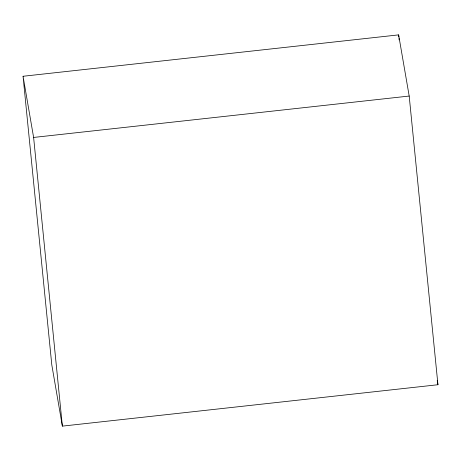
<?xml version="1.0" encoding="UTF-8"?>
<svg xmlns="http://www.w3.org/2000/svg" width="461" height="461" viewBox="0 0 461 461"><rect width="100%" height="100%" fill="white"/><g stroke="black" fill="none" stroke-linecap="round" stroke-linejoin="round"><path stroke-width="0.69" d="M23.05 76.267L398.632 34.875L409.195 96.049L437.95 384.733L62.368 426.125L51.805 364.951L23.05 76.267L33.618 137.441L62.368 426.125M33.618 137.441L409.195 96.049M437.224 380.515L437.95 384.733M398.632 34.875L398.846 37.024M398.99 38.459L399.128 39.894"/></g></svg>
